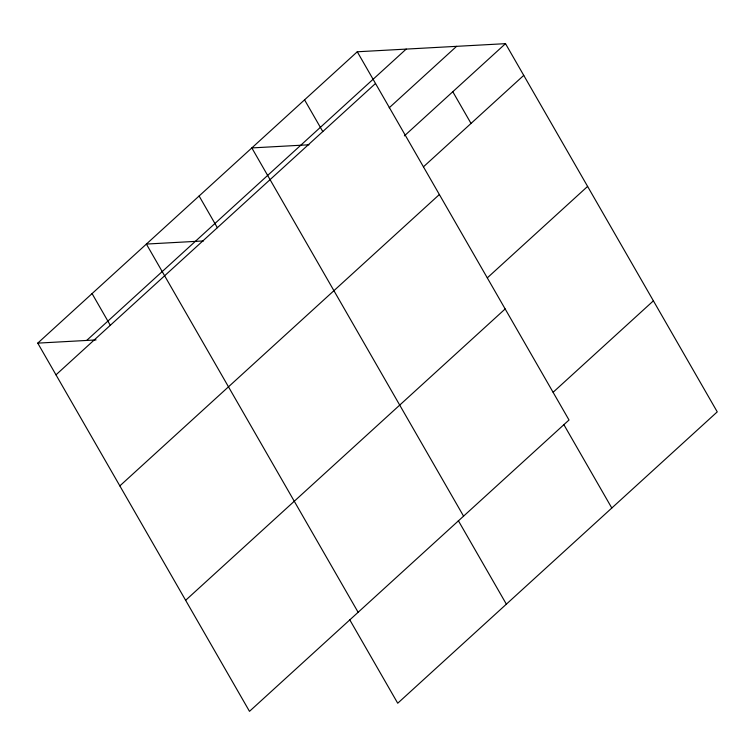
<?xml version="1.0" encoding="UTF-8"?>
<svg xmlns="http://www.w3.org/2000/svg" width="755" height="755" viewBox="0 0 755 755"><rect width="100%" height="100%" fill="white"/><g stroke="black" fill="none" stroke-linecap="round" stroke-linejoin="round"><path stroke-width="1.13" d="M357.275 51.774L569.015 419.997L249.49 711.342L37.75 343.129L357.275 51.774L505.51 43.658L717.25 411.871L397.725 703.226L349.688 619.685M86.665 340.448L406.199 49.094M55.983 374.839L375.509 83.494M389.184 107.805L456.596 46.338M404.387 135.862L505.51 43.658M423.489 166.779L523.753 75.368M119.837 485.89L439.363 194.535M487.343 277.831L587.607 186.41M185.636 600.301L505.161 308.955M553.141 392.241L653.396 300.83M308.955 144.79L251.83 147.923L463.57 516.146M203.51 240.939L146.385 244.063L358.125 612.286M37.75 343.129L96.045 339.929M452.792 91.723L471.026 123.443M563.768 424.48L611.805 508.021M304.558 99.849L322.791 131.559M458.323 520.62L506.36 604.16M199.112 195.998L217.346 227.708M92.072 293.601L110.305 325.311"/></g></svg>
